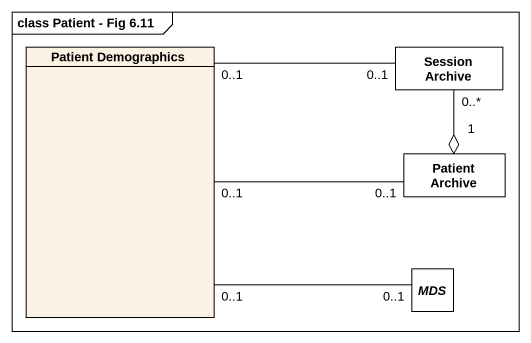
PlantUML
@startuml
mainframe class Patient - Fig 6.11
hide circle
hide empty members
class "Patient Demographics" as Patient_Demographics
class "Session Archive" as Session_Archive #FFFFFF
class "Patient Archive" as Patient_Archive #FFFFFF
abstract class MDS #FFFFFF
Patient_Demographics "0..1" -right- "0..1" Session_Archive
Patient_Demographics "0..1" -right- "0..1" Patient_Archive
Patient_Demographics "0..1" -right- "0..1" MDS
Patient_Archive "1" o-up- "0..*" Session_Archive
@enduml
